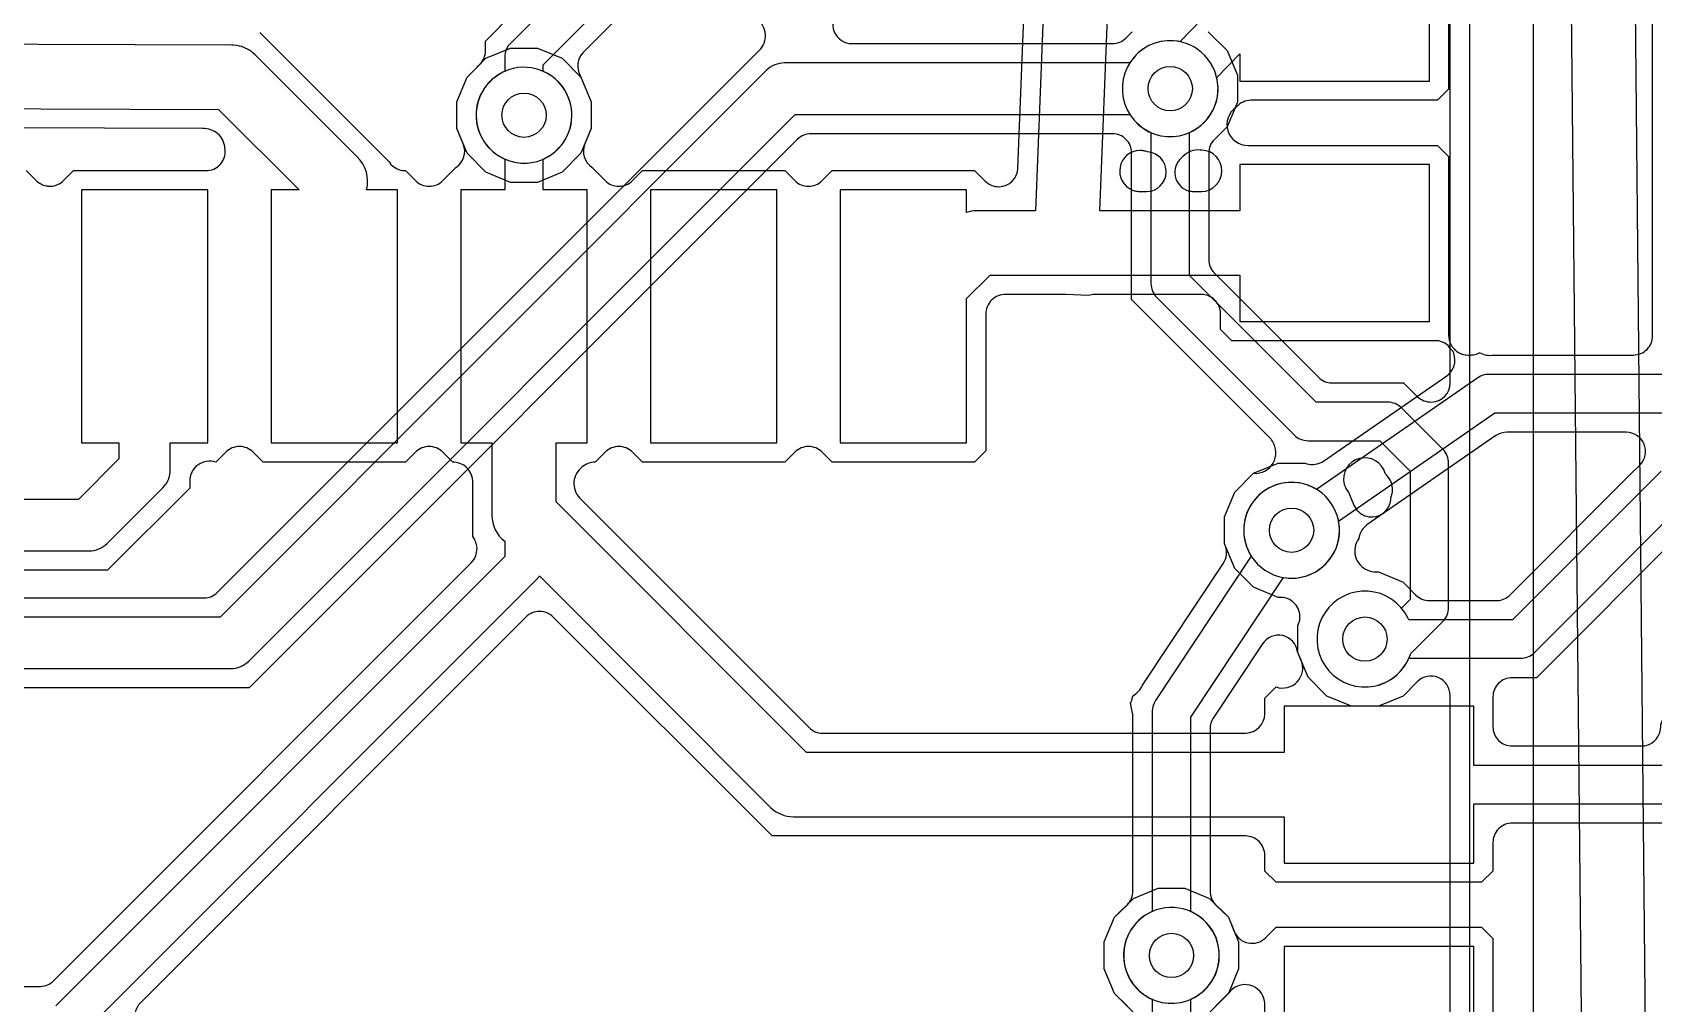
# Model space of a CAD drawing. Header units: millimetres. Extents: x 0 to 56, y 0 to 100.
# Drawn here: x 9.02 to 21.84, y 56.18 to 63.85 of the extents above; entities that cross this region are included whole.
import ezdxf

# ---------------------------------------------------------------- set-up
doc = ezdxf.new("R2010")
doc.units = ezdxf.units.MM

msp = doc.modelspace()

# ---------------------------------------------------------------- linework, layer by layer
at = {"layer": '16_copper'}
for points in [[(20.894, 51.64), (20.894, 71.95), (21.39, 71.95), (21.39, 72.329), (27.767, 72.013), (28.118, 71.381, 0.95526), (28.765, 70.989), (28.79, 71.032, 0.536322), (28.473, 71.578), (28.068, 72.309, 0.259318), (27.9, 72.413), (21.39, 72.736), (21.39, 73.19), (19.89, 73.19), (19.89, 71.95), (20.386, 71.95), (20.386, 51.861)], [(14.788, 65.753), (12.802, 63.768, 0.198912), (12.758, 63.66), (12.758, 63.546), (12.742, 63.54), (12.699, 63.515), (12.66, 63.485), (12.625, 63.45), (12.595, 63.411), (12.57, 63.368), (12.551, 63.322), (12.538, 63.274), (12.532, 63.225), (12.532, 63.175), (12.538, 63.126), (12.551, 63.078), (12.57, 63.032), (12.595, 62.989), (12.625, 62.95), (12.66, 62.915), (12.699, 62.885), (12.742, 62.86), (12.788, 62.841), (12.836, 62.828), (12.885, 62.822), (12.935, 62.822), (12.984, 62.828, 0.733182), (13.062, 63.546), (13.062, 63.597), (15.048, 65.582, 0.198912)], [(21.803, 53.556), (21.697, 64.322, 0.987298), (21.19, 64.885), (21.155, 64.85, 0.412783), (21.189, 64.316), (21.296, 53.447, 0.196349)], [(18.321, 63.86), (18.47, 63.711), (18.551, 63.516), (18.551, 63.304), (18.47, 63.109), (18.369, 63.009, 0.198912), (18.325, 62.901), (18.325, 62.059, 0.198912), (18.369, 61.952), (19.192, 61.129, 0.198912), (19.299, 61.085), (19.866, 61.085), (19.973, 60.978), (19.975, 60.976), (19.976, 60.975), (19.987, 60.967), (19.997, 60.958), (19.999, 60.957), (20.001, 60.956), (20.013, 60.95), (20.025, 60.944), (20.026, 60.943), (20.028, 60.942), (20.041, 60.939), (20.054, 60.935), (20.056, 60.935), (20.058, 60.935), (20.071, 60.934), (20.085, 60.933), (20.087, 60.933, 0.403268), (20.234, 61.085), (20.234, 64.865, 0.562977)], [(14.249, 64.568), (13.378, 63.697, 0.329521), (13.354, 63.515), (13.441, 63.306), (13.441, 63.094), (13.36, 62.899), (13.211, 62.75), (13.016, 62.669), (12.804, 62.669), (12.609, 62.75), (12.46, 62.899), (12.379, 63.094), (12.379, 63.306), (12.46, 63.501), (12.561, 63.601, 0.198916), (12.605, 63.709), (12.605, 63.786), (12.828, 64.009)], [(15.396, 64.026, 0.668184), (15.504, 63.766), (17.562, 63.766, 0.198912), (17.67, 63.81), (17.719, 63.86)], [(8.864, 59.386), (10.38, 59.386, 0.198912), (10.487, 59.43), (14.782, 63.725, 0.455579), (14.74, 63.969)], [(1.93, 58.827), (10.59, 58.827, 0.198912), (10.734, 58.886), (15.054, 63.207), (17.701, 63.207, 0.148459), (17.868, 63.064), (17.868, 61.87, 0.198912), (17.912, 61.762), (19.002, 60.672, 0.198912), (19.11, 60.628), (19.677, 60.628), (19.918, 60.387), (19.918, 59.373), (19.849, 59.305), (19.845, 59.31), (19.81, 59.345), (19.771, 59.375), (19.728, 59.4), (19.682, 59.419), (19.634, 59.432), (19.585, 59.438), (19.535, 59.438), (19.486, 59.432), (19.438, 59.419), (19.392, 59.4), (19.349, 59.375), (19.31, 59.345), (19.275, 59.31), (19.245, 59.271), (19.22, 59.228), (19.201, 59.182), (19.188, 59.134), (19.182, 59.085), (19.182, 59.035), (19.188, 58.986), (19.201, 58.938), (19.22, 58.892), (19.245, 58.849), (19.275, 58.81), (19.31, 58.775), (19.349, 58.745), (19.392, 58.72), (19.438, 58.701), (19.486, 58.688), (19.535, 58.682), (19.585, 58.682), (19.634, 58.688, 0.233169), (19.9, 58.892), (19.919, 58.938, 0.025886), (19.928, 58.952), (20.178, 59.202, 0.198912), (20.222, 59.31), (20.222, 60.45, 0.198912), (20.178, 60.558), (19.848, 60.888, 0.198912), (19.74, 60.932), (19.173, 60.932), (18.172, 61.933), (18.172, 63.064, 0.957229), (17.898, 63.769), (17.852, 63.75, 0.137362), (17.701, 63.613), (14.97, 63.613, 0.198912), (14.826, 63.554), (10.506, 59.233), (2.067, 59.233, 0.951712)], [(17.729, 56.11), (17.58, 56.259), (17.499, 56.454), (17.499, 56.666), (17.58, 56.861), (17.681, 56.961, 0.198912), (17.725, 57.069), (17.725, 58.444, 0.049791), (17.722, 58.474), (17.706, 58.554, 0.030438), (17.714, 58.571), (17.716, 58.577, 0.04297), (17.723, 58.607), (17.724, 58.612, 0.175872), (17.801, 58.697), (18.441, 59.659, 0.118364), (18.465, 59.726), (18.465, 59.736, 0.118763), (18.449, 59.814), (18.449, 60.026), (18.53, 60.221), (18.679, 60.37, 0.631095), (18.828, 60.624), (18.822, 60.635, 0.02881), (18.808, 60.651), (17.715, 61.744), (17.715, 62.901, 0.415571), (17.562, 63.054), (15.18, 63.054, 0.198912), (15.073, 63.01), (10.737, 58.674), (2.944, 58.674, 0.668184)], [(20.234, 52.047), (20.234, 58.615, 0.668184), (19.973, 58.723), (19.861, 58.61), (19.666, 58.529), (19.454, 58.529), (19.259, 58.61), (19.11, 58.759), (19.027, 58.96, 0.690553), (18.75, 59.023), (18.36, 58.436, 0.147656), (18.335, 58.352), (18.335, 57.069, 0.198912), (18.379, 56.961), (18.48, 56.861), (18.561, 56.666), (18.561, 56.454), (18.48, 56.259), (18.331, 56.11)]]:
    msp.add_lwpolyline(points, format="xyb", dxfattribs=at)
for points in [[(19.619, 60.025, 0.371955), (19.764, 60.161), (19.765, 60.177, 0.305074), (19.731, 60.357), (19.721, 60.368, 0.995375), (19.396, 60.283), (19.397, 60.281, 0.108028), (19.429, 60.222), (19.472, 60.119), (19.472, 60.118), (19.473, 60.117), (19.48, 60.104), (19.487, 60.092), (19.487, 60.091), (19.488, 60.09), (19.497, 60.079), (19.506, 60.068), (19.507, 60.067), (19.508, 60.067), (19.519, 60.058), (19.531, 60.049), (19.531, 60.048), (19.532, 60.048), (19.545, 60.041), (19.558, 60.035), (19.559, 60.035), (19.56, 60.034), (19.574, 60.031), (19.588, 60.027), (19.589, 60.027), (19.59, 60.026), (19.604, 60.026), (19.619, 60.025)], [(18.104, 56.188, 0.733182), (18.182, 56.906), (18.182, 58.444), (18.915, 59.547, 0.987903), (19.054, 60.292), (19.005, 60.298, 0.615301), (18.661, 59.716), (17.903, 58.574, 0.147656), (17.878, 58.49), (17.878, 56.906), (17.862, 56.9), (17.819, 56.875), (17.78, 56.845), (17.745, 56.81), (17.715, 56.771), (17.69, 56.728), (17.671, 56.682), (17.658, 56.634), (17.652, 56.585), (17.652, 56.535), (17.658, 56.486), (17.671, 56.438), (17.69, 56.392), (17.715, 56.349), (17.745, 56.31), (17.78, 56.275), (17.819, 56.245), (17.862, 56.22), (17.908, 56.201), (17.956, 56.188), (18.005, 56.182), (18.055, 56.182)]]:
    msp.add_lwpolyline(points, format="xyb", close=True, dxfattribs=at)
at = {"layer": '1_copper'}
for points in [[(22.28, 60.832, 1), (22.96, 61.168), (22.935, 61.211, 0.555854), (22.292, 61.189), (22.292, 68.68, 0.384459), (22.156, 68.832), (22.14, 68.832), (22.123, 68.832), (21.843, 69.113, 0.957233), (21.15, 69.418), (21.131, 69.372, 0.637025), (21.627, 68.897), (21.952, 68.572, 0.07256), (21.988, 68.546), (21.988, 61.152), (20.54, 61.152, 0.152551), (20.453, 61.125), (19.178, 60.242, 0.980987), (18.769, 59.605), (18.812, 59.58, 0.620194), (19.352, 59.992), (20.588, 60.848), (22.274, 60.848)], [(18.57, 61.57), (20.07, 61.57), (20.07, 62.81), (18.57, 62.81), (18.57, 62.444), (17.464, 62.444), (17.568, 65.102), (21.327, 67.319, 0.987594), (21.562, 68.039), (21.514, 68.052, 0.412602), (21.069, 67.756), (17.191, 65.469, 0.255), (17.066, 65.26), (16.956, 62.444), (16.49, 62.444, 0.080318), (16.41, 62.431), (16.41, 62.61), (15.41, 62.61), (15.41, 60.61), (16.41, 60.61), (16.41, 61.751), (16.595, 61.936), (18.57, 61.936)], [(17.832, 62.596, 0.970256), (17.84, 62.91), (17.826, 62.915, 0.04265), (17.796, 62.92), (17.78, 62.922, 0.817935), (17.723, 62.608), (17.729, 62.606), (17.735, 62.603), (17.744, 62.602), (17.752, 62.599), (17.759, 62.599), (17.766, 62.597), (17.781, 62.596), (17.832, 62.596)], [(18.269, 62.597, 0.973296), (18.27, 62.924), (18.258, 62.925, 0.230333), (18.121, 62.874), (18.11, 62.864, 0.590383), (18.163, 62.603), (18.177, 62.601, 0.045291), (18.208, 62.596), (18.265, 62.596)], [(18.619, 58.317, 0.406906), (18.768, 58.469), (18.768, 58.593), (18.857, 58.682, 0.655964), (19.055, 58.893), (19.029, 58.954), (19.029, 59.166, 0.432118), (18.957, 59.375), (18.945, 59.381, 0.104728), (18.874, 59.389), (18.679, 59.47), (18.53, 59.619), (18.449, 59.814), (18.449, 60.026), (18.53, 60.221), (18.679, 60.37), (18.874, 60.451), (19.086, 60.451, 0.196503), (19.213, 60.455), (19.219, 60.457), (19.232, 60.465), (20.207, 61.14, 0.340283), (20.262, 61.317), (20.257, 61.332, -0.089973), (20.219, 61.381), (20.207, 61.389, 0.153941), (20.12, 61.418), (18.507, 61.418), (18.418, 61.507), (18.418, 61.631, 0.414214), (18.265, 61.784), (17.419, 61.784, 0.070075), (17.375, 61.776), (17.195, 61.783, 0.009799), (17.189, 61.784), (16.721, 61.784, 0.426534), (16.562, 61.625), (16.562, 60.547), (16.473, 60.458), (15.347, 60.458), (15.268, 60.537, 0.414218), (15.052, 60.537), (14.973, 60.458), (13.847, 60.458), (13.768, 60.537, 0.414218), (13.552, 60.537), (13.473, 60.458, 0.192971), (13.367, 60.418), (13.358, 60.41, 0.447799), (13.361, 60.164), (15.164, 58.361, 0.198912), (15.271, 58.316), (18.615, 58.316)], [(20.606, 59.365, 0.189183), (20.708, 59.409), (21.661, 60.362), (21.734, 60.435, 0.668189), (21.626, 60.695), (20.683, 60.695, 0.152551), (20.596, 60.668), (19.576, 59.962, 0.153128), (19.52, 59.89), (19.519, 59.886, 0.037361), (19.512, 59.86), (19.512, 59.856, 0.498132), (19.583, 59.605), (19.595, 59.599, 0.104728), (19.666, 59.591), (19.861, 59.51), (19.961, 59.409, 0.198912), (20.069, 59.365), (20.601, 59.365)], [(21.751, 58.215, 0.286005), (21.885, 58.304), (21.89, 58.314, 0.105902), (21.899, 58.386), (21.98, 58.581), (22.081, 58.681, 0.198912), (22.125, 58.789), (22.125, 59.156), (22.684, 59.715, 0.668179), (22.576, 59.975), (22.199, 59.975, 0.198912), (22.092, 59.931), (20.916, 58.755), (20.725, 58.755, 0.414214), (20.572, 58.603), (20.572, 58.367, 0.414214), (20.725, 58.215), (21.747, 58.215)], [(18.13, 54.034, 0.21767), (18.182, 54.15), (18.182, 56.214, 0.957229), (17.908, 56.919), (17.862, 56.9, 0.637026), (17.878, 56.214), (17.878, 54.35), (17.13, 54.35), (17.13, 53.15), (18.13, 53.15)]]:
    msp.add_lwpolyline(points, format="xyb", close=True, dxfattribs=at)
for points in [[(10.82, 63.855), (10.887, 63.787, 0.00087), (10.888, 63.787), (11.84, 62.835, 0.199912), (11.934, 62.767), (11.946, 62.764, 0.037248), (11.973, 62.762), (12.052, 62.683, 0.414218), (12.268, 62.683), (12.372, 62.788, 0.360683), (12.43, 62.973), (12.379, 63.094), (12.379, 63.306), (12.46, 63.501), (12.609, 63.65), (12.804, 63.731), (13.016, 63.731), (13.211, 63.65), (13.36, 63.501), (13.441, 63.306), (13.441, 63.094), (13.39, 62.973, 0.348829), (13.448, 62.788), (13.552, 62.683, 0.414218), (13.768, 62.683), (13.847, 62.762), (14.973, 62.762), (15.052, 62.683, 0.414218), (15.268, 62.683), (15.347, 62.762), (16.473, 62.762), (16.556, 62.679), (16.568, 62.67), (16.579, 62.661), (16.579, 62.66), (16.58, 62.66), (16.593, 62.653), (16.606, 62.646), (16.607, 62.646), (16.608, 62.645), (16.621, 62.641), (16.635, 62.637), (16.636, 62.637), (16.637, 62.637), (16.652, 62.636), (16.666, 62.634), (16.667, 62.635, 0.397607), (16.816, 62.781), (16.907, 65.102, 0.084213)], [(20.222, 64.803), (20.222, 63.407), (20.133, 63.318), (18.658, 63.318, 0.213585), (18.545, 63.266), (18.541, 63.263, 0.747566), (18.637, 62.962), (20.133, 62.962), (20.222, 62.873), (20.222, 61.457), (20.223, 61.453), (20.223, 61.45), (20.224, 61.438), (20.226, 61.427), (20.227, 61.423), (20.227, 61.419), (20.231, 61.408), (20.235, 61.397), (20.237, 61.394), (20.238, 61.39), (20.244, 61.38), (20.25, 61.37), (20.252, 61.367), (20.254, 61.364), (20.262, 61.356), (20.27, 61.347), (20.273, 61.344), (20.275, 61.342), (20.285, 61.335), (20.294, 61.328), (20.298, 61.326), (20.301, 61.324), (20.311, 61.319), (20.322, 61.314), (20.325, 61.313), (20.329, 61.312), (20.34, 61.309), (20.352, 61.307), (20.355, 61.306), (20.359, 61.306), (20.375, 61.305), (20.397, 61.305), (20.405, 61.306), (20.412, 61.306), (20.42, 61.307, 0.065119), (20.464, 61.321), (20.469, 61.323, 0.176203), (20.581, 61.305), (21.683, 61.305, 0.414214), (21.835, 61.457), (21.835, 63.961, 0.534521)], [(18.534, 64.232), (18.097, 63.781), (18.094, 63.782), (18.045, 63.788), (17.995, 63.788), (17.946, 63.782), (17.898, 63.769), (17.852, 63.75), (17.809, 63.725), (17.77, 63.695), (17.735, 63.66), (17.705, 63.621), (17.68, 63.578), (17.661, 63.532), (17.648, 63.484), (17.642, 63.435), (17.642, 63.385), (17.648, 63.336), (17.661, 63.288), (17.68, 63.242), (17.705, 63.199), (17.735, 63.16), (17.77, 63.125), (17.809, 63.095), (17.852, 63.07), (17.898, 63.051), (17.946, 63.038), (17.995, 63.032), (18.045, 63.032), (18.094, 63.038, 0.425097), (18.388, 63.497), (18.57, 63.685), (18.57, 63.47), (20.07, 63.47), (20.07, 64.71)], [(2.07, 63.276), (10.494, 63.246), (11.131, 62.61), (10.91, 62.61), (10.91, 60.61), (11.91, 60.61), (11.91, 62.61), (11.664, 62.61, 0.279593), (11.59, 62.87), (10.78, 63.68), (10.765, 63.692), (10.751, 63.705), (10.75, 63.705), (10.749, 63.705), (10.733, 63.716), (10.717, 63.726), (10.716, 63.726), (10.715, 63.726), (10.698, 63.734), (10.68, 63.741), (10.679, 63.741), (10.679, 63.742), (10.66, 63.746), (10.641, 63.751), (10.641, 63.751), (10.64, 63.751), (10.612, 63.753), (10.601, 63.754), (10.6, 63.754), (10.6, 63.754), (2.176, 63.784)], [(21.997, 58.062), (20.42, 58.062), (20.42, 58.53), (18.92, 58.53), (18.92, 58.164), (15.145, 58.164), (13.164, 60.145), (13.164, 60.61), (13.41, 60.61), (13.41, 62.61), (13.062, 62.61), (13.062, 62.854, 0.957229), (12.788, 63.559), (12.742, 63.54, 0.637026), (12.758, 62.854), (12.758, 62.61), (12.41, 62.61), (12.41, 60.61), (12.656, 60.61), (12.656, 60.04, 0.238296), (12.758, 59.833), (12.758, 59.713), (9.207, 56.162)], [(8.973, 62.762), (9.052, 62.683), (9.055, 62.681), (9.058, 62.678), (9.067, 62.671), (9.076, 62.664), (9.08, 62.662), (9.083, 62.66), (9.093, 62.655), (9.103, 62.65), (9.107, 62.648), (9.111, 62.647), (9.122, 62.644), (9.133, 62.641), (9.137, 62.641), (9.141, 62.64), (9.152, 62.64), (9.164, 62.639), (9.168, 62.639, 0.185948), (9.268, 62.683), (9.347, 62.762), (10.395, 62.762, 0.436348), (10.547, 62.926), (10.545, 62.939, 0.417377), (10.368, 63.094), (4.163, 63.116, 0.593186)], [(8.619, 59.757), (9.47, 59.757, 0.198912), (9.614, 59.816), (10.054, 60.256, 0.198912), (10.113, 60.4), (10.113, 60.61), (10.41, 60.61), (10.41, 62.61), (9.41, 62.61), (9.41, 60.61), (9.707, 60.61), (9.707, 60.484), (9.386, 60.163), (8.447, 60.163)], [(5.969, 56.315), (9.081, 56.315), (9.086, 56.315, 0.189183), (9.188, 56.359), (12.494, 59.665, 0.292781), (12.529, 59.826), (12.525, 59.837, 0.05667), (12.504, 59.871), (12.504, 60.305, 0.348644), (12.386, 60.453), (12.374, 60.456, 0.037243), (12.347, 60.458), (12.268, 60.537, 0.414218), (12.052, 60.537), (11.973, 60.458), (10.847, 60.458), (10.768, 60.537, 0.414218), (10.552, 60.537), (10.473, 60.458, 0.519939), (10.266, 60.305), (10.266, 60.253), (9.617, 59.604), (8.828, 59.604, 0.198912)], [(21.902, 60.388), (20.727, 59.212), (19.906, 59.212), (19.9, 59.228), (19.875, 59.271), (19.845, 59.31), (19.81, 59.345), (19.771, 59.375), (19.728, 59.4), (19.682, 59.419), (19.634, 59.432), (19.585, 59.438), (19.535, 59.438), (19.486, 59.432), (19.438, 59.419), (19.392, 59.4), (19.349, 59.375), (19.31, 59.345), (19.275, 59.31), (19.245, 59.271), (19.22, 59.228), (19.201, 59.182), (19.188, 59.134), (19.182, 59.085), (19.182, 59.035), (19.188, 58.986), (19.201, 58.938), (19.22, 58.892), (19.245, 58.849), (19.275, 58.81), (19.31, 58.775), (19.349, 58.745), (19.392, 58.72), (19.438, 58.701), (19.486, 58.688), (19.535, 58.682), (19.585, 58.682), (19.634, 58.688, 0.244665), (19.906, 58.908), (20.79, 58.908, 0.198912), (20.898, 58.952), (22.073, 60.128)], [(9.378, 55.902), (13.018, 59.542, 0.036003), (13.032, 59.559), (14.86, 57.73, 0.198912), (15.04, 57.656), (18.92, 57.656), (18.92, 57.29), (20.42, 57.29), (20.42, 57.758), (22.06, 57.758, 0.198912)], [(22.908, 56.042), (22.908, 57.675, 0.534512), (22.697, 57.816), (22.536, 57.749), (22.394, 57.749, 0.198912), (22.286, 57.705), (22.186, 57.605), (20.725, 57.605, 0.414214), (20.572, 57.453), (20.572, 57.227), (20.483, 57.138), (18.857, 57.138), (18.768, 57.227), (18.768, 57.351, 0.414214), (18.615, 57.504), (14.872, 57.504), (13.141, 59.234, 0.414214), (12.925, 59.234), (9.877, 56.186, 0.668179), (9.985, 55.926)], [(17.681, 56.159), (17.58, 56.259), (17.499, 56.454), (17.499, 56.666), (17.58, 56.861), (17.729, 57.01), (17.924, 57.091), (18.136, 57.091), (18.331, 57.01), (18.48, 56.861), (18.526, 56.749, 0.534516), (18.774, 56.7), (18.857, 56.782), (20.483, 56.782), (20.572, 56.693), (20.572, 55.957, 0.414214)], [(18.768, 55.327), (18.768, 56.188, 0.699753), (18.482, 56.261), (18.379, 56.159, 0.198912)]]:
    msp.add_lwpolyline(points, format="xyb", dxfattribs=at)
msp.add_lwpolyline([(14.91, 62.61), (13.91, 62.61), (13.91, 60.61), (14.91, 60.61)], close=True, dxfattribs=at)
msp.add_lwpolyline([(20.42, 55.652), (20.42, 56.63), (18.92, 56.63), (18.92, 55.39)], dxfattribs=at)
at = {"layer": 'drills_via_1_16'}
for centre in [(18.02, 63.41), (12.91, 63.2), (18.98, 59.92), (19.56, 59.06), (18.03, 56.56)]:
    msp.add_circle(centre, 0.175, dxfattribs=at)

doc.saveas('drawing.dxf')
